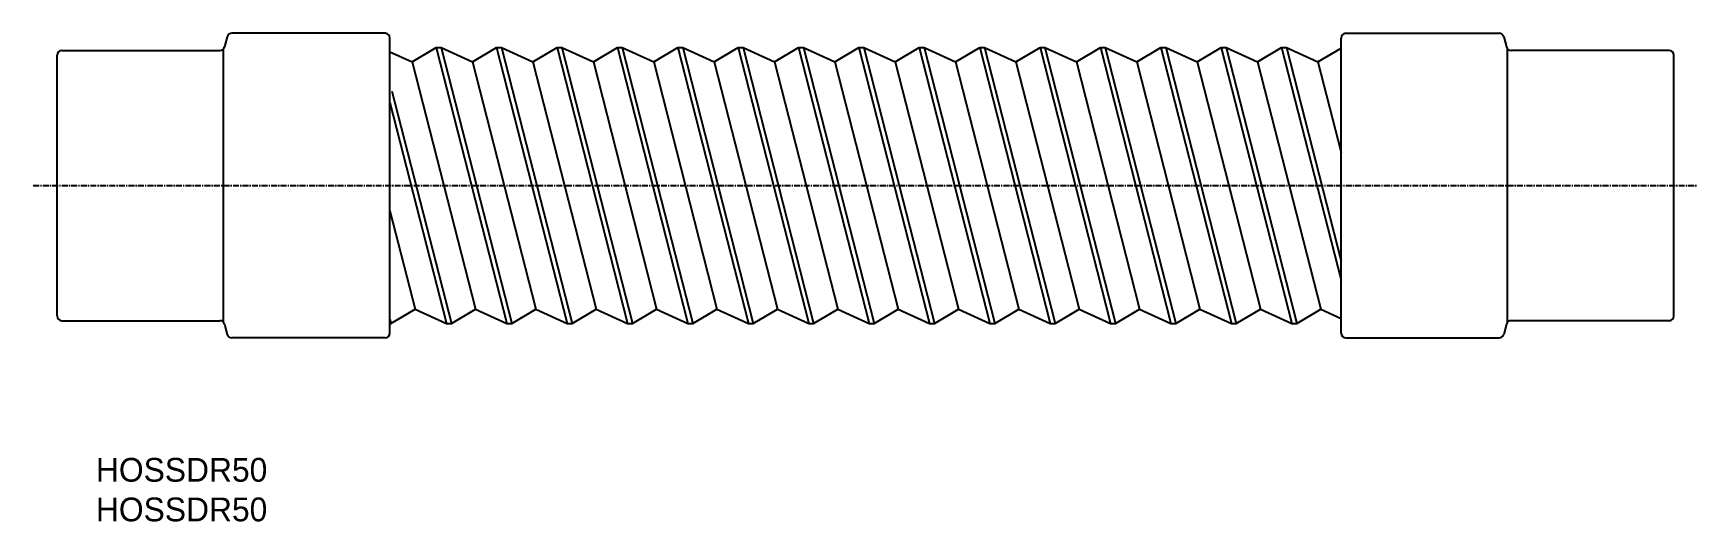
# Model space of a CAD drawing. Extents: x 53 to 403, y 188 to 291.
import ezdxf

# ---------------------------------------------------------------- set-up
doc = ezdxf.new("R2010")
doc.units = 0
doc.linetypes.add('CENTER', pattern=[2, 1.25, -0.25, 0.25, -0.25])
doc.layers.get('0').update_dxf_attribs({"linetype": 'CONTINUOUS'})
doc.layers.add('CENTER', color=1, linetype='CENTER')

msp = doc.modelspace()

# ---------------------------------------------------------------- linework, layer by layer
for p, q in [((126.78, 290.68), (94.54, 290.68)), ((328.78, 290.68), (361.02, 290.68)), ((58.78, 287.08), (92.02, 287.08)), ((92.78, 229.93), (92.78, 287.43)), ((93.58, 289.95), (92.98, 287.81)), ((127.78, 227.68), (127.78, 289.68)), ((132.46, 284.68), (137.52, 287.68)), ((137.52, 287.68), (138.55, 287.68)), ((137.52, 287.68), (152.36, 229.68)), ((138.55, 287.68), (153.4, 229.68)), ((138.55, 287.68), (145.15, 284.68)), ((145.15, 284.68), (150.22, 287.68)), ((150.22, 287.68), (165.06, 229.68)), ((150.22, 287.68), (151.25, 287.68)), ((151.25, 287.68), (166.09, 229.68)), ((151.25, 287.68), (157.85, 284.68)), ((157.85, 284.68), (162.91, 287.68)), ((162.91, 287.68), (177.76, 229.68)), ((162.91, 287.68), (163.95, 287.68)), ((163.95, 287.68), (178.79, 229.68)), ((163.95, 287.68), (170.55, 284.68)), ((170.55, 284.68), (175.61, 287.68)), ((175.61, 287.68), (190.45, 229.68)), ((175.61, 287.68), (176.64, 287.68)), ((176.64, 287.68), (191.48, 229.68)), ((176.64, 287.68), (183.24, 284.68)), ((183.24, 284.68), (188.31, 287.68)), ((188.31, 287.68), (203.15, 229.68)), ((188.31, 287.68), (189.34, 287.68)), ((189.34, 287.68), (204.18, 229.68)), ((189.34, 287.68), (195.94, 284.68)), ((195.94, 284.68), (201, 287.68)), ((201, 287.68), (215.84, 229.68)), ((201, 287.68), (202.04, 287.68)), ((202.04, 287.68), (216.88, 229.68)), ((202.04, 287.68), (208.64, 284.68)), ((208.64, 284.68), (213.7, 287.68)), ((213.7, 287.68), (228.54, 229.68)), ((213.7, 287.68), (214.73, 287.68)), ((214.73, 287.68), (229.57, 229.68)), ((214.73, 287.68), (221.33, 284.68)), ((221.33, 284.68), (226.4, 287.68)), ((226.4, 287.68), (241.24, 229.68)), ((226.4, 287.68), (227.43, 287.68)), ((227.43, 287.68), (242.27, 229.68)), ((227.43, 287.68), (234.03, 284.68)), ((234.03, 284.68), (239.09, 287.68)), ((239.09, 287.68), (253.93, 229.68)), ((239.09, 287.68), (240.12, 287.68)), ((240.12, 287.68), (254.97, 229.68)), ((240.12, 287.68), (246.72, 284.68)), ((246.72, 284.68), (251.79, 287.68)), ((251.79, 287.68), (266.63, 229.68)), ((251.79, 287.68), (252.82, 287.68)), ((252.82, 287.68), (267.66, 229.68)), ((252.82, 287.68), (259.42, 284.68)), ((259.42, 284.68), (264.48, 287.68)), ((264.48, 287.68), (279.33, 229.68)), ((264.48, 287.68), (265.52, 287.68)), ((265.52, 287.68), (280.36, 229.68)), ((265.52, 287.68), (272.12, 284.68)), ((272.12, 284.68), (277.18, 287.68)), ((277.18, 287.68), (292.02, 229.68)), ((277.18, 287.68), (278.21, 287.68)), ((278.21, 287.68), (293.06, 229.68)), ((278.21, 287.68), (284.81, 284.68)), ((284.81, 284.68), (289.88, 287.68)), ((289.88, 287.68), (304.72, 229.68)), ((289.88, 287.68), (290.91, 287.68)), ((290.91, 287.68), (305.75, 229.68)), ((290.91, 287.68), (297.51, 284.68)), ((297.51, 284.68), (302.57, 287.68)), ((302.57, 287.68), (317.42, 229.68)), ((302.57, 287.68), (303.61, 287.68)), ((303.61, 287.68), (318.45, 229.68)), ((303.61, 287.68), (310.21, 284.68)), ((310.21, 284.68), (315.27, 287.68)), ((315.27, 287.68), (327.78, 238.79)), ((315.27, 287.68), (316.3, 287.68)), ((316.3, 287.68), (327.78, 242.82)), ((316.3, 287.68), (322.9, 284.68)), ((322.9, 284.68), (327.78, 287.57)), ((327.78, 227.68), (327.78, 289.68)), ((327.78, 227.68), (327.78, 289.68)), ((361.98, 289.95), (362.58, 287.81)), ((362.78, 229.93), (362.78, 287.43)), ((396.78, 287.08), (363.54, 287.08)), ((57.78, 231.28), (57.78, 286.08)), ((127.78, 286.81), (132.46, 284.68)), ((132.46, 284.68), (145.76, 232.68)), ((145.15, 284.68), (158.46, 232.68)), ((157.85, 284.68), (171.16, 232.68)), ((170.55, 284.68), (183.85, 232.68)), ((183.24, 284.68), (196.55, 232.68)), ((195.94, 284.68), (209.25, 232.68)), ((208.64, 284.68), (221.94, 232.68)), ((221.33, 284.68), (234.64, 232.68)), ((234.03, 284.68), (247.33, 232.68)), ((246.72, 284.68), (260.03, 232.68)), ((259.42, 284.68), (272.73, 232.68)), ((272.12, 284.68), (285.42, 232.68)), ((284.81, 284.68), (298.12, 232.68)), ((297.51, 284.68), (310.82, 232.68)), ((310.21, 284.68), (323.51, 232.68)), ((322.9, 284.68), (327.78, 265.61)), ((397.78, 231.28), (397.78, 286.08)), ((128.2, 278.53), (140.7, 229.68)), ((127.78, 276.13), (139.67, 229.68)), ((127.78, 253.34), (133.07, 232.68)), ((128, 229.68), (133.07, 232.68)), ((133.07, 232.68), (139.67, 229.68)), ((140.7, 229.68), (145.76, 232.68)), ((145.76, 232.68), (152.36, 229.68)), ((153.4, 229.68), (158.46, 232.68)), ((158.46, 232.68), (165.06, 229.68)), ((166.09, 229.68), (171.16, 232.68)), ((171.16, 232.68), (177.76, 229.68)), ((178.79, 229.68), (183.85, 232.68)), ((183.85, 232.68), (190.45, 229.68)), ((191.48, 229.68), (196.55, 232.68)), ((196.55, 232.68), (203.15, 229.68)), ((204.18, 229.68), (209.25, 232.68)), ((209.25, 232.68), (215.84, 229.68)), ((216.88, 229.68), (221.94, 232.68)), ((221.94, 232.68), (228.54, 229.68)), ((229.57, 229.68), (234.64, 232.68)), ((234.64, 232.68), (241.24, 229.68)), ((242.27, 229.68), (247.33, 232.68)), ((247.33, 232.68), (253.93, 229.68)), ((254.97, 229.68), (260.03, 232.68)), ((260.03, 232.68), (266.63, 229.68)), ((267.66, 229.68), (272.73, 232.68)), ((272.73, 232.68), (279.33, 229.68)), ((280.36, 229.68), (285.42, 232.68)), ((285.42, 232.68), (292.02, 229.68)), ((293.06, 229.68), (298.12, 232.68)), ((298.12, 232.68), (304.72, 229.68)), ((305.75, 229.68), (310.82, 232.68)), ((310.82, 232.68), (317.42, 229.68)), ((318.45, 229.68), (323.51, 232.68)), ((323.51, 232.68), (327.78, 230.74)), ((58.78, 230.28), (92.02, 230.28)), ((92.98, 229.55), (93.58, 227.41)), ((127.78, 230.55), (127.97, 229.8)), ((127.78, 229.68), (128, 229.68)), ((139.67, 229.68), (140.7, 229.68)), ((152.36, 229.68), (153.4, 229.68)), ((165.06, 229.68), (166.09, 229.68)), ((177.76, 229.68), (178.79, 229.68)), ((190.45, 229.68), (191.48, 229.68)), ((203.15, 229.68), (204.18, 229.68)), ((215.84, 229.68), (216.88, 229.68)), ((228.54, 229.68), (229.57, 229.68)), ((241.24, 229.68), (242.27, 229.68)), ((253.93, 229.68), (254.97, 229.68)), ((266.63, 229.68), (267.66, 229.68)), ((279.33, 229.68), (280.36, 229.68)), ((292.02, 229.68), (293.06, 229.68)), ((304.72, 229.68), (305.75, 229.68)), ((317.42, 229.68), (318.45, 229.68)), ((362.58, 229.55), (361.98, 227.41)), ((396.78, 230.28), (363.54, 230.28)), ((126.78, 226.68), (94.54, 226.68)), ((328.78, 226.68), (361.02, 226.68))]:
    msp.add_line(p, q)
for centre, start, end in [((94.54, 289.68), 90, 164.4759), ((126.78, 289.68), 0, 90), ((328.78, 289.68), 90, 180), ((361.02, 289.68), 15.5241, 90), ((58.78, 286.08), 90, 180), ((92.02, 288.08), 270, 344.4759), ((363.54, 288.08), 195.5241, 270), ((396.78, 286.08), 0, 90), ((58.78, 231.28), 180, 270), ((396.78, 231.28), 270, 0), ((92.02, 229.28), 15.5241, 90), ((126.78, 227.68), 270, 0), ((328.78, 227.68), 180, 270), ((363.54, 229.28), 90, 164.4759), ((94.54, 227.68), 195.5241, 270), ((361.02, 227.68), 270, 344.4759)]:
    msp.add_arc(centre, 1, start, end)
at = {"layer": 'CENTER', "color": 1, "linetype": 'CENTER'}
msp.add_line((52.78, 258.68), (402.78, 258.68), dxfattribs=at)

# ---------------------------------------------------------------- texts
for p in [(65.95, 196.44), (65.95, 188.11)]:
    msp.add_text('HOSSDR50', height=5).set_placement(p)

doc.saveas('drawing.dxf')
